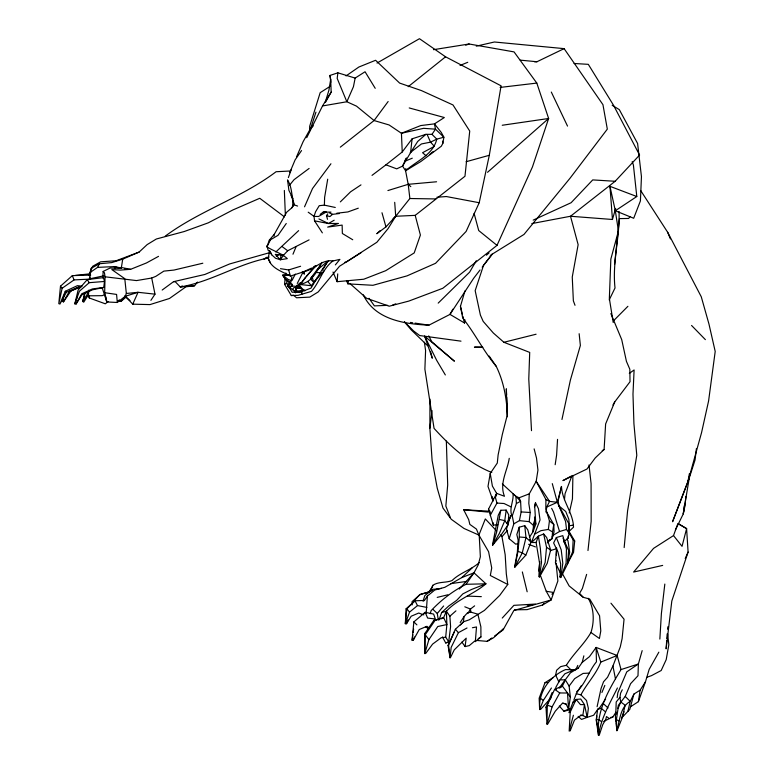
<?xml version="1.0" encoding="UTF-8"?>
<svg xmlns="http://www.w3.org/2000/svg" width="774" height="774" viewBox="0 0 774 774"><rect width="100%" height="100%" fill="white"/><g stroke="black" fill="none" stroke-linecap="round" stroke-linejoin="round"><path stroke-width="1.16" d="M467.022 627.985L458.411 632.658L451.165 647.374L450.052 657.794L448.572 645.206L455.354 629.272L463.442 621.803L469.238 619.819L484.418 610.415L499.656 595.467L507.763 584.467L490.329 575.498L491.732 567.961L488.588 551.698L478.903 535.086L463.965 528.439L451.3 519.306L442.951 508.015L437.233 488.142L432.124 460.549L429.88 428.245L429.957 399.074M436.952 619.848L433.895 620.303L424.936 633.374L424.791 653.566L425.681 653.479L432.618 644.094L441.228 637.718L445.698 637.186L448.717 641.772L445.708 642.952L442.457 636.915M617.41 687.97C609.912 703.295 600.982 718.127 598.495 735.3C596.115 711.113 608.906 689.489 621.038 669.568L638.366 663.995L642.178 650.634M534.128 448.881L536.508 458.044L537.949 470.07L536.189 481.293L545.922 499.569L545.805 508.837L549.434 520.912L548.34 529.426L552.549 531.97L552.026 538.723L547.489 542.216M302.005 292.291L302.034 290.434L295.416 291.421L287.386 286.061L290.385 283.71L287.386 286.061L291.933 286.206L292.05 284.068M572.895 475.449L572.45 498.862L569.258 512.959M309.59 131L309.687 126.259L320.184 92.667L330.159 86.311M596.667 721.155L599.202 735.29L602.723 724.716L605.819 719.288L606.497 716.55L609.322 718.601L612.795 717.092L616.007 712.109M596.706 719.036L596.773 715.844M202.827 263.218L173.966 270.068L163.865 271.113L155.826 276.347L151.704 278.03L154.993 294.159L138.053 292.301L125.262 296.278L117.3 302.479L106.822 301.957L104.664 292.707L105.051 276.802L104.461 272.816L103.155 271.442L110.043 268.046L117.416 268.249L121.131 267.456L130.632 269.304L146.46 262.957L158.525 256.358M497.74 524.733L493.319 525.091L493.386 522.924M335.277 207.471L324.383 205.139L324.625 197.341L327.702 179.181M556.109 563.491L557.87 580.945L551.136 599.966L542.603 604.997L527.113 609.631L514.546 609.815M556.39 555.103L556.622 547.915M426.174 613.289L427.374 596.067L434.765 590.04L444.827 587.311L461.749 577.607L473.978 572.818L478.206 564.923L480.354 556.767L479.222 535.579M551.427 687.999L543.329 700.431L539.671 709.535C538.143 691.946 549.859 676.205 565.62 669.558L575.721 669.829L577.801 665.417M563.675 542.042L568.068 538.201L569.2 533.218L566.529 529.455L565.591 521.512L557.357 502.278L549.55 501.388L536.189 481.293L529.261 493.841L528.806 503.41L530.219 512.504L529.193 521.637L533.45 525.44L533.015 531.757L529.445 537.224M102.826 277.972L103.155 271.442M426.89 607.416L417.515 605.587L409.523 612.128L405.324 623.767L406.089 608.828L415.009 600.779L424.462 600.44L427.374 596.067M328.64 260.577L322.032 269.778L311.013 288.122L301.386 291.759L292.146 292.282L286.796 283.332L286.912 281.107M538.868 576.669L539.565 563.191L536.101 542.468L538.414 536.13L543.648 533.992L546.676 537.514L550.662 550.004L547.208 563.366L539.43 576.949L541.5 562.33L540.339 548.282L538.414 536.13L531.428 542.526L529.571 539.662M568.445 531.902L573.176 539.884L572.537 552.085L567.332 563.965L569.693 552.172L568.048 540.987L566.945 539.014M284.513 216.894L259.754 198.279L232.829 209.977L208.303 222.825L184.26 231.523L156.358 239.002L147.166 244.594L139.136 252.072L122.727 259.145L111.708 262.599L99.372 263.76L90.819 268.549L89.523 278.863L103.88 275.796M578.159 716.376L581.506 719.414L587.195 717.353L584.476 704.601L580.723 699.019L576.127 699.444L570.206 712.148L569.171 731.12L573.399 715.253M568.068 538.201L568.193 536.092M557.541 439.361L556.603 455.112L555.171 464.7M570.931 476.262L562.901 480.596L586.973 469.015L595.264 457.918L604.107 449.51L605.626 423.959L614.75 401.909L630.026 381.727L629.823 369.227L626.437 361.39L621.716 339.622L610.86 313.576M659.854 639.082L661.393 613.511L664.827 584.06M108.108 301.599L105.312 303.814L89.281 297.98L88.439 295.823L88.807 290.163M363.306 294.797C374.839 319.681 404.531 324.074 428.922 325.167L449.994 314.399L464.555 323.019L464.797 319.498M666.675 640.785L666.114 648.854L671.813 601.021L688.086 552.075L686.606 528.613L678.401 523.708M666.84 638.482L667.169 633.867M560.037 572.373L555.461 562.746L556.525 548.708M269.604 250.737L271.664 254.762L275.515 258.235L280.275 259.735L287.318 258.632C281.552 253.204 273.551 251.153 266.943 246.848L269.323 240.143L274.402 234.096L286.651 212.25L291.885 207.761L293.946 204.791C291.44 196.412 292.359 187.608 287.541 179.907L288.905 190.385L293.036 198.705M346.055 75.91L358.846 67.038L375.584 60.275L399.636 83.089L421.433 90.587L452.983 104.954L469.731 131.058L464.971 176.259L415.203 215.365L420.398 235.044L414.206 252.914L385.723 270.687L363.741 279.23L337.116 281.697L337.735 273.89M500.797 510.269L496.685 532.077L492.699 545.09L501.03 535.028L507.957 524.878L508.77 514.904L506.167 510.095L500.797 510.269L498.272 515.252L492.525 544.819L493.841 542.961M335.355 264.892L339.892 259.387L332.955 260.964C322.565 268.597 319.788 282.026 311.467 291.382L298.096 295.329L291.295 295.562L284.58 284.31L285.2 277.421M543.648 533.992L546.531 547.315L545.138 562.495L539.43 576.949M445.698 637.186L446.869 624.56L446.395 611.247C457.299 599.221 473.688 594.326 485.937 583.809L473.978 572.818L459.272 589.033M624.163 547.566L627.588 510.84L636.789 455.276L633.925 423.697L632.977 394.14L634.109 369.953L629.301 373.416M685.861 496.434L685 505.732L683.268 513.917L675.421 529.89M568.493 530.809L569.113 524.24L559.07 506.032L558.073 501.31L561.489 486.478C562.147 501.233 573.176 512.707 573.515 527.181L568.464 531.961M609.215 299.925L615.02 287.976C612.118 262.289 620.042 237.047 619.026 211.466M90.703 275.08L72.33 275.631L60.488 286.196L58.795 303.737L62.143 288.247L74.043 279.898L89.532 279.143L90.113 277.111M423.475 613.976L425.207 612.311L427.635 618.078L435.317 618.977L433.624 614.092L425.207 612.311L413.858 621.88L412.068 640.417L412.852 634.757M517.951 551.398L519.335 536.972L519.209 527.21L524.753 525.672L527.771 529.822L531.003 542.042L525.807 555.2L514.904 567.061L517.951 551.398L522.286 552.81L525.807 555.2M292.495 206.822L293.085 200.979M405.324 623.767L406.814 608.819L415.009 600.779L417.515 605.587M564.459 499.627L565.068 493.638L571.938 475.72M568.261 530.122L574.714 541.007L573.534 552.375L567.332 563.965M667.575 629.185L667.827 626.805M295.416 291.421L295.745 288.402L301.444 288.402M538.791 571.057L539.817 561.518M372.023 175.369L385.965 164.823L396.723 168.848L402.567 166.11L410.597 152.604L412.097 138.827L425.903 134.328L431.989 134.347L436.778 139.117L443.879 137.23L441.286 132.47L434.485 123.869L420.737 125.572L401.435 133.263L389.09 124.962L374.084 120.541L356.495 106.135L346.858 101.752L322.516 105.951L306.727 137.675M546.115 512.349L546.696 507.076L549.55 501.388L545.922 499.569M587.979 550.527L591.162 521.357L591.084 483.624L589.024 464.981M472.421 627.733L476.513 626.959L475.323 641.675L480.944 636.934L480.877 626.853L477.877 614.198L470.824 612.108L467.438 612.873L464.013 616.655L463.442 621.803L460.327 625.063M380.218 230.565L376.783 233.748L385.965 226.888L395.708 216.265L409.872 198.512L408.198 184.318L405.586 170.744L405.847 168.461M614.575 264.476L619.442 218.616L628.682 218.452L630.084 216.517M684.235 505.77L683.268 513.917L689.276 477.906L695.052 459.969L696.426 448.494M103.735 287.473L92.416 288.934L81.754 293.781L75.871 304.279L82.015 294.72L92.416 289.824L103.735 287.473L104.49 281.465L103.493 277.614L87.269 279.598L78.145 290.018L74.826 303.834L79.441 291.188L89.242 282.674L104.49 281.465M355.16 78.077L337.88 72.824L337.183 78.406L346.858 101.752L353.437 86.717L355.16 78.077L365.057 71.75L375.216 88.313M429.88 428.245L432.066 410.655M448.717 641.772L450.594 626.698L449.887 616.21L446.395 611.247L441.712 612.505L438.974 619.974M613.221 322.526L609.351 298.483L610.841 259.087L618.436 230.952L615.32 210.76L615.62 208.458L612.457 219.487L570.506 216.256L531.825 223.58M474.665 641.095L469.286 645.603L465.087 646.58L466.19 638.173L454.261 649.86L450.478 657.542M580.81 714.876L587.195 717.353L588.375 708.384L586.489 700.47L580.916 694.859L576.291 693.727L573.853 700.141M506.167 510.095L504.774 520.631L499.443 533.257L492.699 545.09M617.168 697.703L617.797 692.933L626.766 671.861L638.366 663.995L637.999 675.75L630.597 683.674L625.228 696.436L618.378 705.278L617.787 708.307M598.495 735.3L596.203 719.917L597.605 709.564L599.937 707.33L605.645 698.999M413.161 632.503L413.635 629.107M560.724 577.559L562.804 563.337L561.218 549.879L556.351 537.533L562.804 535.656L566.452 548.989L566.104 563.249L560.724 577.559L567.632 563.811L568.6 550.362L563.046 538.191M658.848 652.163L649.173 669.355L645.458 681.826L640.108 690.176L633.916 694.065L630.23 701.35C619.935 707.184 619.858 720.613 616.81 730.753L616.414 719.636L618.068 708.539L620.729 701.97L619.945 697.374L620.574 693.214L622.277 689.789M559.292 706.033L563.927 711.209L568.571 709.032L570.351 697.122L569.122 686.074L565.359 679.94L560.008 679.795L555.78 687.428L556.148 689.798M630.684 706.681L638.376 701.66L640.108 690.176M496.269 495.689L496.637 493.377L492.39 486.072L490.223 473.475L497.295 463.055L498.117 454.957L502.316 434.466L507.115 415.735L506.322 388.8L506.602 394.827M615.881 722.81L617.091 730.627L622.354 717.421L625.131 705.191L620.729 701.97M337.88 72.824L329.966 75.446L330.692 79.354L328.911 90.229L325.312 102.1M552.549 531.97L553.778 524.462L546.212 511.391M509.244 458.343C507.318 471.047 499.143 483.315 504.464 496.269L496.637 493.377L488.51 509.157L493.319 525.091M285.48 275.176L285.848 272.99M377.015 63.052L419.469 38.7L445.572 56.812L501.088 85.827L489.303 155.293L479.212 202.73L466.093 231.474L435.559 263.305L407.047 275.863L372.952 285.296L347.942 283.874L348.484 280.585M406.379 157.935L402.567 166.11L405.586 170.744L420.824 161.524L441.335 146.199L442.863 143.316L443.879 137.23L435.481 129.171L434.485 123.869L444.334 117.522L409.223 107.944M536.101 542.468L531.428 542.526L540.039 519.944L538.452 508.731L535.511 502.752L534.747 507.28L535.811 524.037L533.015 531.757L535.095 517.99L533.45 525.44M490.223 473.475L487.997 486.42L493.048 500.778M309.078 239.882L287.696 250.747L283.507 255.236L275.292 254.365L280.275 259.735L281.223 254.346M689.392 473.64L687.893 481.902L672.567 521.744L689.276 477.906L687.893 481.902L701.544 432.685L708.587 400.98L715.205 351.444L708.965 324.054L701.273 296.79L667.691 232.316L640.669 190.52M273.986 236.215L274.402 234.096M291.885 276.86L290.666 283.032L292.901 286.07L296.461 286.38L301.531 282.742L305.624 277.073M518.029 543.541L515.774 544.209L509.186 538.723L513.839 523.824L519.412 520.641L521.144 511.924L520.592 501.291L519.122 497.769L515.89 496.327L502.345 483.914M121.131 267.456L121.237 268.481L122.727 259.145M63.033 299.325L62.181 301.415L62.897 298.029M561.953 419.479L570.39 380.102L580.374 345.465L579.146 333.72M597.093 706.701L601.05 688.521L603.536 681.778L607.561 677.26L612.931 666.008L620.264 646.958L622.112 638.618L624.057 619.21L610.957 603.198M311.525 268.114L303.176 271.945L290.414 276.095C282.181 271.384 270.91 268.51 268.123 258.1L269.729 251.076M84.976 296.074L82.721 301.589L84.743 292.814M616.385 243.974L617.488 239.272M627.849 711.451L630.23 701.35L625.228 696.436M479.299 562.572C471.066 569.954 459.959 572.741 452.026 580.577C445.737 583.054 438.568 581.4 432.792 585.328L432.347 587.098L428.873 591.868L419.711 594.8L414.429 600.353M559.157 688.096L570.428 672.848L578.217 668.117L582.193 662.409L583.857 655.839M534.437 506.98L535.511 502.752M555.461 562.746L556.022 560.569M430.296 613.695L431.06 610.734C441.035 600.073 452.887 590.978 466.064 584.293L473.978 572.818M540.029 574.424L546.25 591.278L551.136 599.966L513.868 610.463L503.081 629.949L494.634 635.986M546.696 507.076L557.357 502.278L561.489 486.478M633.916 694.065L629.784 709.429L621.551 718.001M558.905 681.991L555.664 675.054L556.603 670.265L560.628 666.637L566.345 665.282C573.428 653.614 584.041 644.423 590.949 632.493C594.49 621.561 594.113 608.287 588.23 598.273M82.721 301.589L85.188 292.736M496.637 493.377L495.428 497.576L496.956 503.061L490.261 515.32M507.396 416.751C506.893 399.403 503.903 382.056 496.24 366.354C483.586 351.27 474.907 333.381 462.726 318.046L460.443 306.349L464.981 290.869M446.395 611.247L443.647 617.536L446.869 624.56L437.784 626.524L428.883 639.643L424.791 653.566L424.936 633.374M570.351 697.122L567.526 693.03L559.728 692.953L552.133 706.817L546.995 724.125L547.769 723.971L555.306 711.161L562.572 703.082L566.017 703.992L568.571 709.032L570.815 708.791M586.624 574.385L582.377 588.511L579.552 593.348L583.248 597.305L589.72 599.066L599.569 615.775L600.788 630.936L599.415 638.492L590.949 632.493M304.898 290.84L300.535 288.518L298.541 284.358C311.235 283.613 316.643 271.993 322.013 262.347M510.695 515.552L506.477 529.058L509.186 538.723M404.976 161.331L405.663 159.115M288.141 285.229L289.021 282.51M296.461 157.045L303.147 141.623L310.78 128.078L315.947 112.133M645.458 681.826L638.376 701.66M62.181 301.415L64.358 294.768M519.209 527.21L516.819 534.505L518.145 540.097L517.351 552.297L514.652 566.8L516.064 564.981M507.134 523.021L511.575 515.078C509.311 507.58 513.772 501.155 513.065 493.735L515.89 496.327L516.393 503.516L512.253 515.91L513.839 523.824M74.826 303.834L77.129 297.061M89.91 274.625L91.032 271.335M414.4 637.002L413.229 640.311L419.247 629.514L426.948 626.292L429.377 628.43M288.373 177.585L291.314 169.516M673.515 535.579L677.879 523.611L686.606 528.613L682.039 546.338L673.515 535.579L653.566 548.369L633.635 572.054L662.67 565.407M509.785 517.758L507.231 523.04M553.033 677.647L545.022 682.668L539.159 698.187L539.671 709.535M560.773 575.15L559.97 577.269L560.686 563.994L557.967 551.93L553.633 542.961L556.351 537.533M130.632 269.304L120.183 270.107L111.814 269.584L124.788 278.698L126.336 293.481L125.262 296.278L132.741 304.163L149.992 304.598L169.419 298.512L185.963 286.806L194.555 285.77L197.515 282.104M570.061 728.673L570.157 730.917L574.453 720.12L580.132 715.873L582.88 715.195L584.476 704.601L580.481 704.63L576.127 699.444L573.089 702.057L568.948 712.67L570.206 712.148M304.54 206.813L312.522 188.517L330.933 163.769M621.977 716.956L624.086 711.77M88.884 275.157L92.619 266.324L100.649 261.815L116.1 260.751L139.136 252.072M292.978 254.22L296.113 246.635M601.911 692.488L604.833 685.435M565.359 679.94L562.398 686.103L554.639 689.305L547.295 705.191L546.995 724.125L546.009 707.272L552.143 692.546M82.063 286.187L77.429 285.664L65.248 291.285L59.821 304.211L66.419 292.233L78.784 286.873L81.067 286.806M289.728 172.67L295.136 159.821L301.55 150.562M408.091 619.906L406.369 623.96L411.188 616.22L418.715 613.037L423.842 614.895M621.038 669.568L617.139 655.481L596.125 647.422L596.444 661.809C588.666 671.213 585.792 683.423 576.591 691.821M88.439 291.363L83.66 302.286L88.459 294.71M685.213 558.538L688.086 552.075M349.877 283.516L366.624 298.3L389.196 306.214L408.759 301.105L442.815 288.276L497.014 245.368L532.435 166.981L548.631 118.49L536.808 83.089L514.042 51.897L469.092 43.992L433.498 49.681M450.052 657.794L448.04 645.41L454.27 631.903M432.792 585.328L429.802 591.742L420.263 594.335L412.068 601.65L412.116 604.949M617.139 655.481L600.808 662.099C596.212 674.251 586.837 683.471 580.916 694.859M266.943 246.848L270.436 239.814L278.021 235.325L286.264 223.493M89.861 272.651L97.563 267.378L99.372 263.76M297.264 283.448L302.653 272.864M292.04 280.43L295.32 274.102M514.904 567.061L522.286 552.81L525.991 537.543L524.753 525.672M616.288 713.077L615.378 714.808L615.717 721.697M324.025 267.736L327.286 261.593L317.166 270.02M452.867 309.184L449.994 314.399L473.611 278.359L480.035 269.991M325.544 102.168L331.166 92.096L330.692 79.354M79.896 286.97L69.205 291.643L63.304 302.112L70.947 290.927L80.699 286.873M322.565 270.068L323.677 268.104M291.885 207.761L294.188 203.736M476.3 260.712L469.605 272.177L438.19 303.118M612.921 405.015L614.75 401.909M467.748 613.627L470.476 609.061L474.626 605.839M322.516 105.951L331.166 92.096M546.009 707.272L547.295 705.191L552.133 706.817M576.291 693.727L581.4 685.532M410.597 152.604L417.679 141.478L425.903 134.328M460.201 622.528L464.013 616.655M304.85 290.482L302.266 288.837L298.541 284.358L311.351 285.722L317.475 277.537M150.901 300.351L154.993 294.159M292.378 289.795L293.781 287.705L300.012 286.757M431.989 134.347L435.481 129.171L423.639 128.329L401.435 133.263L402.238 151.975L385.965 164.823M440.919 618.939L443.647 617.536L435.133 620.303L425.255 634.728L428.883 639.643M598.147 708.771L593.648 715.244L587.195 717.353M339.525 213.527L332.559 214.33L329.879 216.594L326.512 215.569L327.818 213.808M280.275 259.735L283.507 255.236L282.82 254.965M388.142 101.52L374.084 120.541L340.328 147.157M320.659 264.843L310.422 278.727L312.841 276.047M569.122 686.074L574.647 678.663L583.093 673.419L588.985 673.119M402.238 151.975L412.097 138.827M482.183 267.194L492.187 254.172L523.988 234.435L570.099 178.136L607.319 129.132L602.946 104.664L564.111 48.636L494.412 41.999L476.281 46.159M547.266 542.961L550.053 539.43M552.143 536.779L553.536 535.018L559.534 531.515L566.529 529.455M313.402 267.785L301.657 282.5L296.461 286.38M560.008 679.795L564.904 673.777L578.217 668.117M619.945 697.374L616.21 701.96L615.765 714.625M540.513 709.535L551.107 697.771M289.621 185.083L294.052 179.684L309.107 168.442M438.287 619.916L437.291 613.472L443.618 605.984M542.603 604.997L544.151 603.198M551.92 594.239L553.468 592.449L546.25 591.278M507.763 584.467L506.312 573.882L505.18 554.755L501.978 536.663L507.512 530.345M314.854 281.156L323.958 270.861M405.586 170.744C416.46 161.002 433.285 154.703 436.778 139.117L430.538 142.155L421.462 143.945L410.21 152.623M502.258 618.049L513.888 605.345L535.298 604.068L527.239 605.916M306.562 276.095L316.431 265.482M575.014 305.295L573.36 300.863L572.257 277.005L578.139 244.671L570.506 216.256L615.166 181.28L639.576 155.061L613.569 105.332L588.308 64.339L574.066 63.487M613.627 320.678L627.898 306.32M125.881 296.49L120.938 301.454L117.609 300.554M298.629 230.633L275.825 251.976M340.337 201.888L350.574 191.826L360.974 184.88M461.749 577.607L472.092 567.99M441.712 612.505L448.765 605.984L456.621 600.392L462.833 593.9L471.318 589.565L485.937 583.809L466.064 584.293M503.429 628.623L493.667 637.66L487.136 641.356L476.716 640.446M393.124 218.645L395.708 216.265L415.203 215.365M486.469 255.178L489.071 252.875M449.887 616.21L455.944 610.86M487.533 172.283L548.631 118.49L502.239 125.253M310.78 128.078L313.276 125.891M126.326 296.829L120.938 301.454L119.196 299.838M165.278 236.118C199.721 210.576 241.759 197.67 276.086 171.731L290.124 171.006M429.764 154.413L433.256 151.452M408.208 86.688L445.572 56.812M582.193 662.409L589.459 656.662L596.125 647.422L600.808 662.099M320.175 214.369L323.116 212.163L325.332 211.728M162.182 290.037L173.54 281.678L204.829 274.47L229.597 263.963L269.584 252.672M560.037 687.834L562.398 686.103L567.526 693.03L568.571 709.032M487.136 641.356L491.829 637.999M490.252 255.526L492.187 254.172L483.586 265.163L475.168 290.656L480.393 315.086L483.189 321.394L493.357 333.033L503.893 342.282L529.706 352.412L528.777 379.067L531.506 430.673M313.489 267.001L315.318 265.734M636.799 196.519L609.97 186.331L615.32 210.76L636.799 196.519L633.403 165.007L632.184 161.64M344.662 262.425L346.907 261.612L376.861 242.272L388.074 228.62L395.708 216.265L394.701 202.333M478.255 638.637L480.944 636.934M361.032 252.711L339.573 266.208L318.162 291.972L309.774 297.119L296.577 297.777L293.481 295.213L291.295 295.562M133.534 303.679L132.741 304.163L138.053 292.301L126.336 293.481M267.03 257.2L263.982 259.048L269.149 257.007M602.23 450.632L604.107 449.51M334.184 220.203L328.457 223.522L314.544 220.842L314.021 216.381L315.569 211.766L319.236 205.691L324.383 205.139M547.818 541.055L552.026 538.723L554.058 531.873L553.778 524.462L549.434 520.912M534.873 534.002L540.9 530.674L548.34 529.426M276.27 256.097L279.356 254.394M326.376 211.931L318.501 216.497L314.021 216.381L308.207 212.192M289.041 287.744L291.933 286.206M516.393 503.516L520.592 501.291L515.89 496.327M603.71 721.532L609.322 718.601M424.462 600.44L423.02 601.175L424.839 595.583L432.772 589.304L437.339 589.053M534.534 61.775L536.953 61.746L564.111 48.636M182.364 285.935L180.265 286.951L175.301 281.765L173.54 281.678M432.763 590.339L428.873 591.868M533.189 220.116L571.115 202.72L592.739 179.907L615.166 181.28M284.58 284.31L286.796 283.332M405.363 161.069L412.281 158.186M573.089 702.057L574.869 701.321M69.205 291.643L70.947 290.927M460.027 65.432L467.767 62.297M104.413 294.778L102.216 295.668L88.439 295.823M392.495 305.169L395.717 303.853M597.605 709.564L601.05 708.191L605.394 711.78M519.122 497.769L529.261 493.841M448.04 645.41L448.572 645.206M465.716 45.221L469.092 43.992M303.176 271.819C313.799 270.097 321.732 259.077 332.955 260.964M358.294 208.187L347.874 211.941L336.825 213.218M647.112 677.173L651.476 675.644L661.18 670.516L666.201 659.641L668.842 644.694L667.604 633.945M387.909 190.559L408.198 184.318L436.584 181.774M280.498 268.675L288.634 269.942L300.602 266.256M550.159 550.662L555.771 548.95M269.323 240.143L270.436 239.814M268.539 257.965C237.753 263.799 211.186 281.862 180.265 286.951L194.555 285.77M466.045 161.747L489.303 155.293M445.708 642.952L449.026 642.052M435.917 589.314L441.49 588.346M299.403 283.274L301.531 282.742M503.893 342.282L536.092 334.223M437.213 597.393L447.827 594.79M563.927 711.209L569.77 709.884M151.704 278.03L136.485 280.585L105.051 276.802M573.263 525.12L569.316 525.778L568.842 519.325L565.746 511.517L559.07 506.032M610.551 717.44L612.795 717.092M596.203 719.917L598.612 719.549L601.524 721.668M450.7 583.664L466.451 581.429M500.12 87.423L536.808 83.089M75.504 275.37L90.277 273.803M323.116 212.163L331.011 212.124M288.296 280.962L285.258 279.017L282.723 275.225L286.767 274.905M436.884 197.244L446.346 196.538L479.212 202.73M545.022 682.668L547.595 682.533M97.563 267.378L114.107 266.614L120.938 267.891M387.668 305.353L374.403 305.885L369.024 298.309M406.089 608.828L406.814 608.819L409.523 612.128M289.312 281.61L290.453 282.723L286.245 280.275L282.723 275.225L289.544 275.07M481.563 347.139L474.414 347.158L482.841 347.294M433.895 620.303L435.133 620.303M409.872 198.512L435.569 198.937M467.322 596.077L481.331 596.648M496.424 530.751L485.317 518.938L478.903 535.086L476.426 529.077L469.837 524.385L468.696 519.635L463.655 509.737L489.981 511.237M496.956 503.061L504.058 503.516L510.792 506.786M521.144 511.924L530.219 512.504M316.392 272.496L321.297 272.854M519.335 536.972L525.991 537.543L531.003 542.042M124.759 268.791L127.11 268.994M463.655 509.737L488.326 512.098M520.254 60.14L536.953 61.746M519.412 520.641L529.193 521.637M460.994 341.16L419.692 335.548L413.568 330.943L404.599 321.926M104.664 292.707L116.584 294.43L117.3 302.479M410.423 322.429L412.736 322.768M415.048 323.116L428.922 325.167M294.536 291.653L296.529 292.021M499.365 519.451L504.774 520.631L507.957 524.878M562.775 703.256L566.017 703.992M120.222 268.21L114.107 266.614L115.239 268.597M300.012 292.591L297.052 291.643L295.745 288.402M332.559 214.33L329.482 212.947M293.946 204.791L297.584 206.058M528.642 544.325L535.444 546.918M615.32 210.76L633.693 218.268L640.417 200.911L641.452 176.675L637.602 143.49L619.306 109.618L612.186 105.293M464.806 606.797L470.476 609.061L470.824 612.108M291.188 280.662L288.063 279.356L282.723 275.225M318.907 218.926L328.457 223.522L338.451 223.454L327.644 227.111L342.137 225.089L342.36 233.496L352.741 239.756M616.414 719.636L619.074 720.962M491.78 472.498C468.87 463.307 450.468 446.375 434.059 428.38L424.887 369.169L425.584 350.477L424.365 342.234M546.531 547.315L550.662 550.004M425.458 626.727L428.448 628.701M554.639 689.305L559.728 692.953M573.176 539.884L574.714 541.007M583.248 597.305L569.132 585.928L562.137 573.205M540.194 698.109L543.329 700.431M281.939 246.461L287.696 250.747M497.014 245.368L478.719 230.555L474.094 213.363M65.248 291.285L66.419 292.233M430.538 351.386L432.289 358.227L424.645 336.197L454.415 361.206L431.815 341.731L428.69 335.887M302.45 272.4L304.269 273.928L303.727 271.655L304.269 273.928L302.324 271.519M124.672 295.891L129.993 300.564M425.932 155.671L422.575 152.701L434.398 146.344L430.538 142.155L427.238 134.715M408.198 184.318L410.81 186.631M603.604 703.876L608.035 707.987M433.043 609.486L437.291 613.472M427.703 345.784L411.178 329.84L404.425 321.916M566.345 665.282L571.202 670.071M413.858 621.88L416.896 624.879M310.597 279.124L313.654 282.22L312.464 277.982M691.559 325.467L705.385 339.641M500.391 534.969L501.978 536.663M455.354 629.272L458.411 632.658M298.541 284.358L299.722 285.732M307.897 281.62L311.351 285.722M60.488 286.196L62.143 288.247M294.13 291.053L295.504 292.853M461.904 642.101L465.087 646.58M489.139 356.011L496.24 366.354M563.733 540.755L565.552 544.828M314.544 220.842L322.361 232.868M87.269 279.598L89.242 282.674M445.34 374.955L436.671 360.326L424.645 336.197M297.177 285.122L298.145 286.864M551.63 508.325L553.526 512.02L559.534 531.515M268.123 258.1L270.523 262.928M493.357 499.704L491.79 496.531L492.874 501.126M551.311 92.058L567.516 126.094M488.51 509.157L490.503 513.356M346.481 280.73L347.942 283.874M333.014 272.032L337.116 281.697M667.691 232.316L670.4 238.914M72.33 275.631L74.043 279.898M450.197 517.264L445.843 506.061L447.691 484.93L446.346 441.093M271.664 254.762L271.016 253.069L268.085 250.196L267.03 245.716M291.053 195.3L293.801 202.682M102.274 288.034L106.822 301.957L105.283 295.252M288.634 269.942L290.414 276.095M381.988 212.753L385.965 226.888M552.288 483.624L557.357 502.278M326.512 215.569L327.499 219.313M460.443 306.349L462.368 314.128M462.91 316.353L464.555 323.019M522.344 571.947L527.162 591.781M612.931 666.008L615.436 678.769M301.386 291.759L301.879 294.304M534.476 517.032L535.811 524.037M330.827 82.247L329.966 75.446M442.544 141.149L442.863 143.316M609.97 186.331L612.457 219.487M506.709 397.236L507.376 411.7M284.348 190.443L285.374 215.249M89.223 295.755L89.281 297.98M569.113 524.24L569.2 533.218"/></g></svg>
